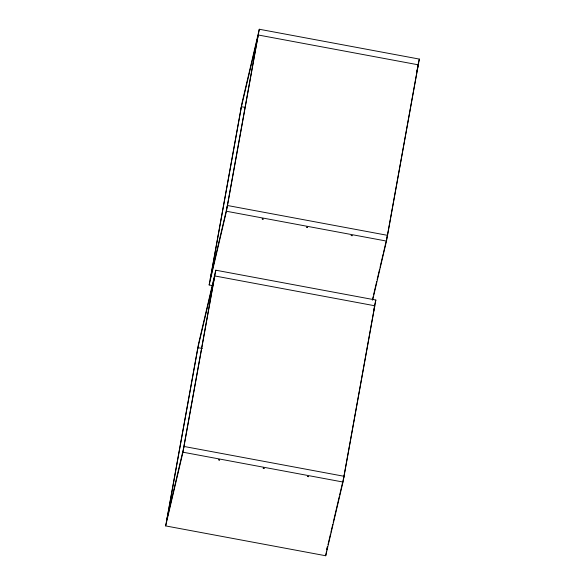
<?xml version="1.0" encoding="UTF-8"?>
<svg xmlns="http://www.w3.org/2000/svg" width="585" height="585" viewBox="0 0 585 585"><rect width="100%" height="100%" fill="white"/><g stroke="black" fill="none" stroke-linecap="round" stroke-linejoin="round"><path stroke-width="0.88" d="M165.657 525.915L198.512 343.921L215.799 270.204L375.848 300.032L343 482.033L325.706 555.75L165.657 525.915L182.951 452.198L215.799 270.204M212.728 285.634L209.152 284.968L242 102.967L259.294 29.25L419.343 59.085L386.488 241.078L372.74 299.703M167.164 518.171L197.942 347.665L202.41 348.492M210.658 277.224L241.437 106.711L245.013 107.377M183.514 448.454L214.293 277.948M227.009 207.507L257.788 36.994M209.152 284.968L226.439 211.251L259.294 29.25M325.706 555.75L326.445 551.648M327.395 546.419L326.744 550.002L327.578 546.456M343.563 478.289L374.341 307.776M387.058 237.334L417.836 66.829M240.969 108.715L258.256 34.998L418.304 64.825L416.849 71.041M210.19 279.22L227.477 205.503L387.526 235.338L386.488 239.777M197.474 349.662L214.761 275.945L374.809 305.779L373.559 311.11M166.696 520.175L183.99 446.457L344.031 476.285L339.658 494.939M417.463 67.078L419.343 59.085M372.316 300.171L373.15 296.617M373.566 294.847L376.696 281.524M377.113 279.747L379.614 269.085M380.031 267.308L383.153 253.985M383.57 252.215L386.071 241.554M374.181 307.14L375.848 300.032M327.995 544.679L330.496 534.017M330.913 532.24L332.785 524.248M333.201 522.471L339.241 496.716M226.439 211.251L386.488 241.078M182.951 452.198L343 482.033M262.197 218.914L263.133 219.134L262.197 218.914M306.694 227.207L307.622 227.426L306.694 227.207M351.183 235.499L352.119 235.718L351.183 235.499M218.702 459.868L219.638 460.081L218.761 459.839M263.199 468.161L264.135 468.373L263.199 468.161M307.695 476.453L308.624 476.673L307.695 476.453"/></g></svg>
